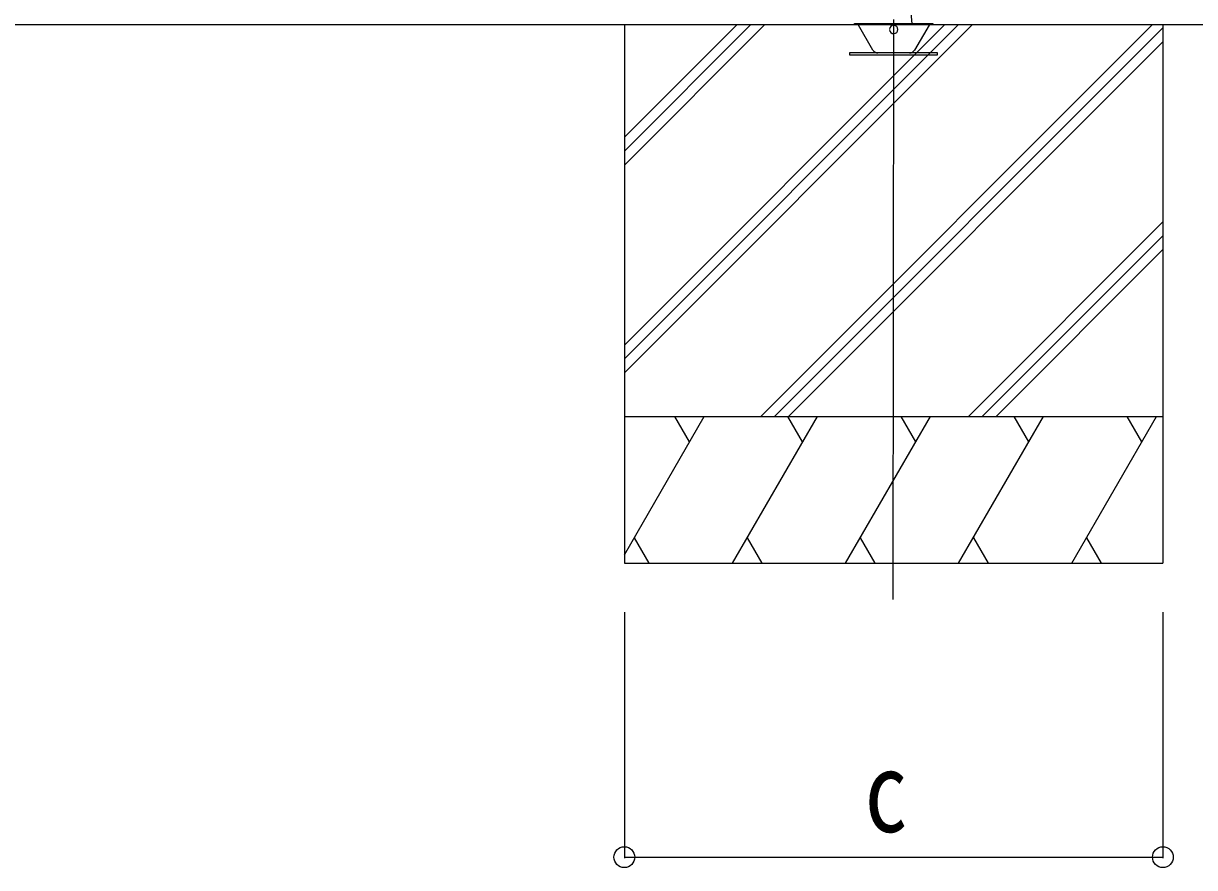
# Model space of a CAD drawing. Units: millimetres, scale not verified. Extents: x -10512 to 10512, y -7425 to 7425.
# Drawn here: x -5803 to -4607, y -4001 to -3140 of the extents above; entities that cross this region are included whole.
import ezdxf
from ezdxf.enums import TextEntityAlignment as Align

# ---------------------------------------------------------------- set-up
doc = ezdxf.new("R2010")
doc.units = ezdxf.units.MM
doc.header["$LTSCALE"] = 30
for name, color, linetype in [('0-3_YKK_12', 2, 'Continuous'), ('0-4_YKK_13', 4, 'Continuous'), ('0-5_YKK_A1', 4, 'Continuous'), ('0-6_YKK_D', 6, 'Continuous')]:
    doc.layers.add(name, color=color, linetype=linetype)
doc.styles.add('ＭＳ ゴシック', font='')
doc.styles.get('ＭＳ ゴシック').set_extended_font_data('MS Gothic')

msp = doc.modelspace()

# ---------------------------------------------------------------- linework, layer by layer
at = {"layer": '0-3_YKK_12'}
msp.add_line((-4914.95, -3727.59), (-4914.51, -3135.65), dxfattribs=at)
at = {"layer": '0-4_YKK_13'}
for p, q in [((-4895.84, -3140.07), (-4898.3, -3111.9)), ((-4954.51, -3139.75), (-4874.51, -3139.75)), ((-4954.51, -3140.75), (-4954.51, -3139.75)), ((-4954.51, -3140.75), (-4874.51, -3140.75)), ((-4935.82, -3166.74), (-4950.54, -3141.25)), ((-4878.47, -3141.25), (-4893.2, -3166.74)), ((-4874.51, -3139.75), (-4874.51, -3140.75))]:
    msp.add_line(p, q, dxfattribs=at)
msp.add_lwpolyline([(-4869.76, -3171.74), (-4869.76, -3169.74), (-4959.76, -3169.74), (-4959.76, -3171.74)], close=True, dxfattribs=at)
for centre, radius, start, end in [((-4951.4, -3141.75), 1, 30, 90), ((-4914.51, -3145.75), 4.25, 183.37229, 176.62771), ((-4877.61, -3141.75), 1, 90, 150), ((-4930.62, -3163.74), 6, 210, 270), ((-4898.39, -3163.74), 6, 270, 330)]:
    msp.add_arc(centre, radius, start, end, dxfattribs=at)
at = {"layer": '0-5_YKK_A1'}
for p, q in [((-7590.78, -3140.75), (-4403.79, -3140.75)), ((-5189.63, -3140.75), (-5189.63, -3690.75)), ((-5189.63, -3467.95), (-4862.42, -3140.75)), ((-5189.63, -3482.09), (-4848.28, -3140.75)), ((-5189.63, -3496.24), (-4834.13, -3140.75)), ((-5189.63, -3255.82), (-5074.55, -3140.75)), ((-5189.63, -3269.96), (-5060.41, -3140.75)), ((-5189.63, -3284.11), (-5046.27, -3140.75)), ((-5050.29, -3540.75), (-4650.29, -3140.75)), ((-5036.15, -3540.75), (-4639.63, -3144.23)), ((-4639.63, -3140.75), (-4639.63, -3690.75)), ((-5022, -3540.75), (-4639.63, -3158.37)), ((-4838.16, -3540.75), (-4639.63, -3342.22)), ((-4824.01, -3540.75), (-4639.63, -3356.36)), ((-4809.87, -3540.75), (-4639.63, -3370.5)), ((-5189.63, -3682.13), (-5108, -3540.74)), ((-5189.63, -3540.75), (-4639.63, -3540.75)), ((-5123, -3566.73), (-5138, -3540.74)), ((-5079.13, -3690.74), (-4992.53, -3540.74)), ((-5007.53, -3566.73), (-5022.53, -3540.75)), ((-4963.66, -3690.74), (-4877.06, -3540.75)), ((-4892.06, -3566.73), (-4907.06, -3540.74)), ((-4848.19, -3690.74), (-4761.59, -3540.74)), ((-4776.59, -3566.73), (-4791.59, -3540.74)), ((-4732.72, -3690.74), (-4646.12, -3540.74)), ((-4661.12, -3566.73), (-4676.12, -3540.74)), ((-5179.6, -3664.77), (-5164.6, -3690.74)), ((-5064.13, -3664.77), (-5049.13, -3690.74)), ((-4948.66, -3664.76), (-4933.66, -3690.74)), ((-4833.19, -3664.76), (-4818.19, -3690.74)), ((-4717.72, -3664.76), (-4702.72, -3690.74)), ((-5189.63, -3690.75), (-4639.63, -3690.75))]:
    msp.add_line(p, q, dxfattribs=at)
at = {"layer": '0-6_YKK_D'}
for p, q in [((-4973.81, -3140.75), (-4236.2, -3140.75)), ((-5189.63, -3740.75), (-5189.63, -3991.75)), ((-4639.63, -3740.75), (-4639.63, -3991.75)), ((-5189.63, -3990.75), (-4639.63, -3990.75))]:
    msp.add_line(p, q, dxfattribs=at)
for centre in [(-5189.63, -3990.75), (-4639.63, -3990.75)]:
    msp.add_circle(centre, 10.62, dxfattribs=at)

# ---------------------------------------------------------------- texts
at = {"layer": '0-6_YKK_D', "style": 'ＭＳ ゴシック', "width": 0.8}
msp.add_text('c', height=82.48, dxfattribs=at).set_placement((-4944.63, -3989.75), align=Align.BOTTOM_LEFT)

doc.saveas('drawing.dxf')
